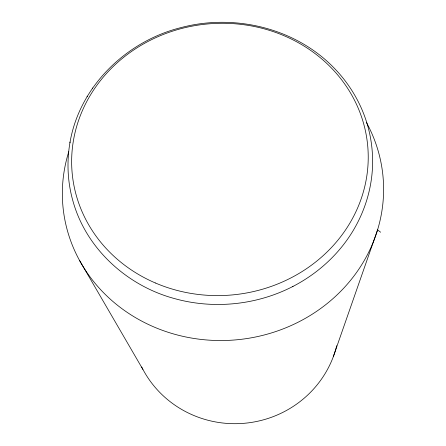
<?xml version="1.0" encoding="UTF-8"?>
<svg xmlns="http://www.w3.org/2000/svg" width="446" height="446" viewBox="0 0 446 446"><rect width="100%" height="100%" fill="white"/><g stroke="black" fill="none" stroke-linecap="round" stroke-linejoin="round"><path stroke-width="0.67" d="M69.955 142.815L70.061 142.023C79.812 86 126.697 41.06 181.07 27.591C235.622 13.079 298.196 28.672 336.68 70.752L337.137 71.232C350.255 85.587 360.357 102.686 366.322 121.212L366.579 121.975C371.457 137.535 373.413 153.97 372.326 170.238L372.259 171.063C370.754 191.172 364.544 210.824 354.503 228.296L354.157 228.921C339.885 253.49 318.176 273.387 292.994 286.41L292.682 286.561M70.061 142.023C66.593 161.552 67.491 181.817 72.904 200.906L73.122 201.703C86.535 249.152 127.45 285.953 174.559 298.591L174.882 298.681C213.974 309.496 256.963 305.025 292.994 286.41M333.418 356.332L377.584 229.829L380.628 232.232M87.059 96.743L87.427 96.185M92.361 88.52L92.712 87.99M79.533 260.431L142.871 369.388M366.489 122.578A160.727 148.992 -5.4 0 1 237.584 339.713A160.727 148.992 -5.4 0 1 68.768 151.74M336.73 345.689A104.158 101.08 -5.5 0 1 246.566 423.064A104.158 101.08 -5.5 0 1 141.7 367.03M155.375 282.976A148.401 136.047 -5.4 0 0 367.833 147.28A148.401 136.047 -5.4 0 0 136.593 48.084A148.401 136.047 -5.4 0 0 155.375 282.976"/></g></svg>
